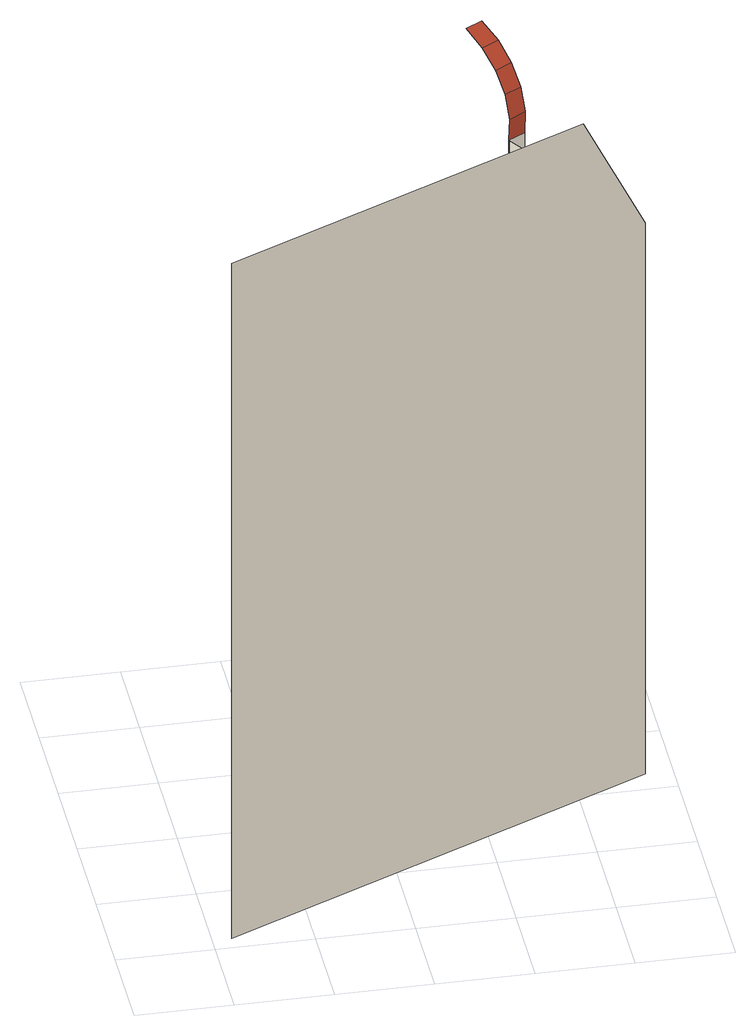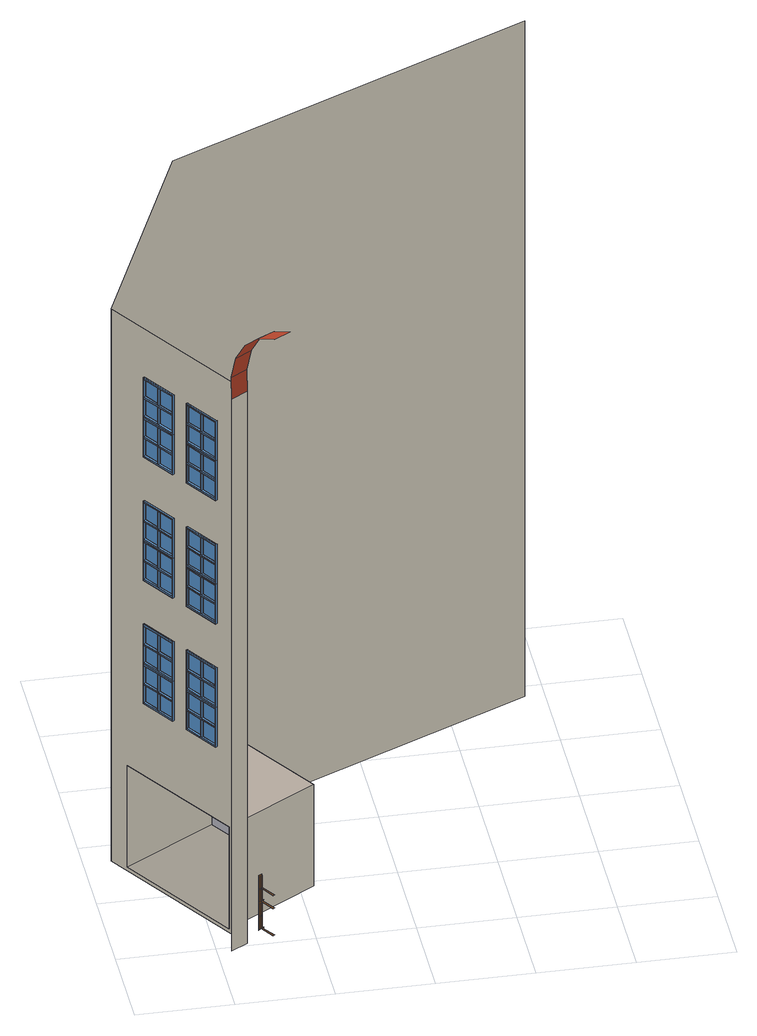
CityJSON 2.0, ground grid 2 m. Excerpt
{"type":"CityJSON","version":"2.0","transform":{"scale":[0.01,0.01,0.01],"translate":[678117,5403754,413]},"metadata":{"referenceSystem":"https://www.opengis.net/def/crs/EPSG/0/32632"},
"CityObjects":{
"building1":{"type":"Building","attributes":{"measuredHeight":15.88},"geometry":[{"type":"MultiSurface","lod":"3","boundaries":[[[0,1,2,3,4]],[[5,6,7,8]],[[9,8,7,10]],[[11,5,8,9]],[[10,7,6,12]],[[13,14,15,16]],[[12,6,5,11]],[[17,18,19,20]],[[21,22,23,24]],[[25,26,27,28]],[[16,15,29,30]],[[31,32,33,34,35,36,37]],[[38,39,40,37,36,41,42]],[[43,44,45,46]],[[47,25,28,48]],[[49,17,20,50]],[[51,21,24,52]],[[51,52,20,17]],[[47,48,45,44]],[[53,54,55,56]],[[57,58,59,60]],[[61,62,63,64]],[[65,66,67,68]],[[69,70,71,72]],[[73,74,75,76]],[[77,78,79,80]],[[81,82,83,84]],[[85,86,87,88]],[[89,90,91,92]],[[93,94,95,96]],[[97,98,99,100]],[[101,102,103,104]],[[105,106,107,108]],[[109,110,111,112]],[[113,114,115,116]],[[117,118,119,120]],[[121,122,123,124]],[[125,126,127,128]],[[17,49,129,130]],[[21,51,131,132]],[[44,43,133,134]],[[25,47,135,136]],[[60,137,138,139,57]],[[56,57,139,140,53]],[[68,141,142,143,65]],[[64,65,143,144,61]],[[76,145,146,147,73]],[[72,73,147,148,69]],[[30,29,149,150]],[[85,88,95,94]],[[81,84,91,90]],[[101,104,111,110]],[[97,100,107,106]],[[117,120,127,126]],[[113,116,123,122]],[[55,151,152,54]],[[59,153,154,58]],[[63,155,156,62]],[[67,157,158,66]],[[71,159,160,70]],[[75,161,162,74]],[[86,163,164,87]],[[90,165,166,91]],[[94,167,168,95]],[[82,169,170,83]],[[102,171,172,103]],[[106,173,174,107]],[[110,175,176,111]],[[98,177,178,99]],[[118,179,180,119]],[[122,181,182,123]],[[126,183,184,127]],[[114,185,186,115]],[[54,152,187,53]],[[58,154,188,57]],[[62,156,189,61]],[[66,158,190,65]],[[70,160,191,69]],[[74,162,192,73]],[[86,85,193,194]],[[90,89,195,196]],[[82,81,197,198]],[[94,93,199,200]],[[102,101,201,202]],[[106,105,203,204]],[[98,97,205,206]],[[110,109,207,208]],[[118,117,209,210]],[[122,121,211,212]],[[114,113,213,214]],[[126,125,215,216]],[[150,149,217,218]],[[56,96,219,220,221,222,151,55]],[[60,92,223,224,225,226,153,59]],[[64,112,227,228,229,230,155,63]],[[68,108,231,232,233,234,157,67]],[[72,128,235,236,237,238,159,71]],[[76,124,239,240,241,242,161,75]],[[243,93,96,219]],[[244,85,88,245]],[[246,89,92,223]],[[247,81,84,248]],[[249,109,112,227]],[[250,101,104,251]],[[252,105,108,231]],[[253,97,100,254]],[[255,125,128,235]],[[256,117,120,257]],[[258,121,124,239]],[[259,113,116,260]],[[94,167,243,93]],[[86,163,244,85]],[[90,165,246,89]],[[81,247,165,90]],[[82,169,247,81]],[[85,244,167,94]],[[110,175,249,109]],[[102,171,250,101]],[[106,173,252,105]],[[97,253,173,106]],[[98,177,253,97]],[[101,250,175,110]],[[126,183,255,125]],[[118,179,256,117]],[[122,181,258,121]],[[113,259,181,122]],[[114,185,259,113]],[[117,256,183,126]],[[218,217,80,79]],[[60,92,91,84,83,170,261,262,263,264,225,226,265,137]],[[56,96,95,88,87,164,266,267,268,269,221,222,188,57]],[[68,108,107,100,99,178,270,271,272,273,233,234,274,141]],[[64,112,111,104,103,172,275,276,277,278,229,230,190,65]],[[76,124,123,116,115,186,279,280,281,282,241,242,283,145]],[[72,128,127,120,119,180,284,285,286,287,237,238,192,73]],[[248,288,261,170]],[[245,289,266,164]],[[254,290,270,178]],[[251,291,275,172]],[[260,292,279,186]],[[257,293,284,180]],[[294,166,223,224]],[[295,168,219,220]],[[296,174,231,232]],[[297,176,227,228]],[[298,182,239,240]],[[299,184,235,236]],[[85,244,300,193]],[[81,247,301,197]],[[93,243,302,199]],[[89,246,303,195]],[[101,250,304,201]],[[97,253,305,205]],[[109,249,306,207]],[[105,252,307,203]],[[117,256,308,209]],[[113,259,309,213]],[[125,255,310,215]],[[121,258,311,211]],[[268,289,245,88,95,168,295,269]],[[263,288,248,84,91,166,294,264]],[[277,291,251,104,111,176,297,278]],[[272,290,254,100,107,174,296,273]],[[286,293,257,120,127,184,299,287]],[[281,292,260,116,123,182,298,282]],[[265,312,138,137]],[[188,313,139,57]],[[274,314,142,141]],[[190,315,143,65]],[[283,316,146,145]],[[192,317,147,73]],[[167,243,219,168]],[[163,244,245,164]],[[165,246,223,166]],[[169,247,248,170]],[[175,249,227,176]],[[171,250,251,172]],[[173,252,231,174]],[[177,253,254,178]],[[183,255,235,184]],[[179,256,257,180]],[[181,258,239,182]],[[185,259,260,186]],[[318,319,266,289]],[[320,321,295,220]],[[322,323,294,224]],[[324,325,261,288]],[[326,327,275,291]],[[328,329,297,228]],[[330,331,296,232]],[[332,333,270,290]],[[334,335,284,293]],[[336,337,299,236]],[[338,339,298,240]],[[340,341,279,292]],[[163,86,194,342]],[[165,90,196,343]],[[169,82,198,344]],[[167,94,200,345]],[[171,102,202,346]],[[173,106,204,347]],[[177,98,206,348]],[[175,110,208,349]],[[179,118,210,350]],[[181,122,212,351]],[[185,114,214,352]],[[183,126,216,353]],[[319,266,164,163]],[[321,295,168,167]],[[323,294,166,165]],[[325,261,170,169]],[[327,275,172,171]],[[329,297,176,175]],[[331,296,174,173]],[[333,270,178,177]],[[335,284,180,179]],[[337,299,184,183]],[[339,298,182,181]],[[341,279,186,185]],[[243,219,220,320]],[[246,223,224,322]],[[247,248,288,324]],[[244,245,289,318]],[[249,227,228,328]],[[252,231,232,330]],[[253,254,290,332]],[[250,251,291,326]],[[255,235,236,336]],[[258,239,240,338]],[[259,260,292,340]],[[256,257,293,334]],[[319,318,244,163]],[[167,321,320,243]],[[165,323,322,246]],[[325,324,247,169]],[[327,326,250,171]],[[175,329,328,249]],[[173,331,330,252]],[[333,332,253,177]],[[335,334,256,179]],[[183,337,336,255]],[[181,339,338,258]],[[341,340,259,185]],[[323,165,247,324]],[[321,167,244,318]],[[331,173,253,332]],[[329,175,250,326]],[[339,181,259,340]],[[337,183,256,334]],[[53,140,354,187]],[[61,144,355,189]],[[69,148,356,191]],[[321,357,269,295]],[[319,358,267,266]],[[325,359,262,261]],[[323,360,264,294]],[[329,361,278,297]],[[327,362,276,275]],[[333,363,271,270]],[[331,364,273,296]],[[337,365,287,299]],[[335,366,285,284]],[[341,367,280,279]],[[339,368,282,298]],[[138,312,313,139],[197,301,344,198],[343,196,195,303],[369,370,371,372],[373,374,375,376]],[[139,313,354,140],[193,300,342,194],[345,200,199,302],[377,378,379,380],[381,382,383,384]],[[142,314,315,143],[205,305,348,206],[347,204,203,307],[385,386,387,388],[389,390,391,392]],[[143,315,355,144],[201,304,346,202],[349,208,207,306],[393,394,395,396],[397,398,399,400]],[[146,316,317,147],[213,309,352,214],[351,212,211,311],[401,402,403,404],[405,406,407,408]],[[147,317,356,148],[209,308,350,210],[353,216,215,310],[409,410,411,412],[413,414,415,416]],[[246,165,343,303]],[[247,169,344,301]],[[243,167,345,302]],[[244,163,342,300]],[[252,173,347,307]],[[253,177,348,305]],[[249,175,349,306]],[[250,171,346,304]],[[258,181,351,311]],[[259,185,352,309]],[[255,183,353,310]],[[256,179,350,308]],[[321,320,379,378]],[[319,318,381,384]],[[325,324,373,376]],[[323,322,371,370]],[[329,328,395,394]],[[327,326,397,400]],[[333,332,389,392]],[[331,330,387,386]],[[337,336,411,410]],[[335,334,413,416]],[[341,340,405,408]],[[339,338,403,402]],[[417,320,220,221]],[[418,318,289,268]],[[419,324,288,263]],[[420,322,224,225]],[[421,328,228,229]],[[422,326,291,277]],[[423,332,290,272]],[[424,330,232,233]],[[425,336,236,237]],[[426,334,293,286]],[[427,340,292,281]],[[428,338,240,241]],[[418,318,319,358]],[[357,321,318,418]],[[360,323,324,419]],[[419,324,325,359]],[[420,322,323,360]],[[417,320,321,357]],[[422,326,327,362]],[[361,329,326,422]],[[364,331,332,423]],[[423,332,333,363]],[[424,330,331,364]],[[421,328,329,361]],[[426,334,335,366]],[[365,337,334,426]],[[368,339,340,427]],[[427,340,341,367]],[[428,338,339,368]],[[425,336,337,365]],[[318,418,382,381]],[[320,417,380,379]],[[322,420,372,371]],[[324,419,374,373]],[[326,422,398,397]],[[328,421,396,395]],[[330,424,388,387]],[[332,423,390,389]],[[334,426,414,413]],[[336,425,412,411]],[[338,428,404,403]],[[340,427,406,405]],[[222,151,152,187,354,313,188]],[[226,153,154,188,313,312,265]],[[230,155,156,189,355,315,190]],[[234,157,158,190,315,314,274]],[[238,159,160,191,356,317,192]],[[242,161,162,192,317,316,283]],[[358,418,268,267]],[[357,417,221,269]],[[360,420,225,264]],[[359,419,263,262]],[[362,422,277,276]],[[361,421,229,278]],[[364,424,233,273]],[[363,423,272,271]],[[366,426,286,285]],[[365,425,237,287]],[[368,428,241,282]],[[367,427,281,280]],[[357,269,268,418]],[[360,264,263,419]],[[361,278,277,422]],[[364,273,272,423]],[[365,287,286,426]],[[368,282,281,427]],[[357,321,378,377]],[[358,319,384,383]],[[359,325,376,375]],[[360,323,370,369]],[[361,329,394,393]],[[362,327,400,399]],[[363,333,392,391]],[[364,331,386,385]],[[365,337,410,409]],[[366,335,416,415]],[[367,341,408,407]],[[368,339,402,401]],[[417,357,377,380]],[[418,358,383,382]],[[419,359,375,374]],[[420,360,369,372]],[[421,361,393,396]],[[422,362,399,398]],[[423,363,391,390]],[[424,364,385,388]],[[425,365,409,412]],[[426,366,415,414]],[[427,367,407,406]],[[428,368,401,404]],[[429,430,431,432]],[[433,434,435,436]],[[437,438,439,440]],[[441,442,443,444]],[[445,446,447,448]],[[449,450,451,452]],[[453,454,455,456]],[[457,458,459,460]],[[461,462,463,464]],[[465,466,467,468]],[[469,470,471,472]],[[473,474,475,476]],[[477,478,479,480]],[[481,482,483,484]],[[485,486,487,488]],[[489,490,491,492]],[[493,494,495,496]],[[497,498,499,500]],[[436,501,502,503,433]],[[432,433,503,504,429]],[[444,505,506,507,441]],[[440,441,507,508,437]],[[452,509,510,511,449]],[[448,449,511,512,445]],[[457,460,467,466]],[[453,456,463,462]],[[473,476,483,482]],[[469,472,479,478]],[[489,492,499,498]],[[485,488,495,494]],[[431,513,514,430]],[[435,515,516,434]],[[439,517,518,438]],[[443,519,520,442]],[[447,521,522,446]],[[451,523,524,450]],[[458,525,526,459]],[[462,527,528,463]],[[466,529,530,467]],[[454,531,532,455]],[[474,533,534,475]],[[478,535,536,479]],[[482,537,538,483]],[[470,539,540,471]],[[490,541,542,491]],[[494,543,544,495]],[[498,545,546,499]],[[486,547,548,487]],[[430,514,549,429]],[[434,516,550,433]],[[438,518,551,437]],[[442,520,552,441]],[[446,522,553,445]],[[450,524,554,449]],[[458,457,555,556]],[[462,461,557,558]],[[454,453,559,560]],[[466,465,561,562]],[[474,473,563,564]],[[478,477,565,566]],[[470,469,567,568]],[[482,481,569,570]],[[490,489,571,572]],[[494,493,573,574]],[[486,485,575,576]],[[498,497,577,578]],[[432,468,579,580,581,582,513,431]],[[436,464,583,584,585,586,515,435]],[[440,484,587,588,589,590,517,439]],[[444,480,591,592,593,594,519,443]],[[448,500,595,596,597,598,521,447]],[[452,496,599,600,601,602,523,451]],[[603,465,468,579]],[[604,457,460,605]],[[606,461,464,583]],[[607,453,456,608]],[[609,481,484,587]],[[610,473,476,611]],[[612,477,480,591]],[[613,469,472,614]],[[615,497,500,595]],[[616,489,492,617]],[[618,493,496,599]],[[619,485,488,620]],[[466,529,603,465]],[[458,525,604,457]],[[462,527,606,461]],[[453,607,527,462]],[[454,531,607,453]],[[457,604,529,466]],[[482,537,609,481]],[[474,533,610,473]],[[478,535,612,477]],[[469,613,535,478]],[[470,539,613,469]],[[473,610,537,482]],[[498,545,615,497]],[[490,541,616,489]],[[494,543,618,493]],[[485,619,543,494]],[[486,547,619,485]],[[489,616,545,498]],[[436,464,463,456,455,532,621,622,623,624,585,586,625,501]],[[432,468,467,460,459,526,626,627,628,629,581,582,550,433]],[[444,480,479,472,471,540,630,631,632,633,593,594,634,505]],[[440,484,483,476,475,534,635,636,637,638,589,590,552,441]],[[452,496,495,488,487,548,639,640,641,642,601,602,643,509]],[[448,500,499,492,491,542,644,645,646,647,597,598,554,449]],[[608,648,621,532]],[[605,649,626,526]],[[614,650,630,540]],[[611,651,635,534]],[[620,652,639,548]],[[617,653,644,542]],[[654,528,583,584]],[[655,530,579,580]],[[656,536,591,592]],[[657,538,587,588]],[[658,544,599,600]],[[659,546,595,596]],[[457,604,660,555]],[[453,607,661,559]],[[465,603,662,561]],[[461,606,663,557]],[[473,610,664,563]],[[469,613,665,567]],[[481,609,666,569]],[[477,612,667,565]],[[489,616,668,571]],[[485,619,669,575]],[[497,615,670,577]],[[493,618,671,573]],[[628,649,605,460,467,530,655,629]],[[623,648,608,456,463,528,654,624]],[[637,651,611,476,483,538,657,638]],[[632,650,614,472,479,536,656,633]],[[646,653,617,492,499,546,659,647]],[[641,652,620,488,495,544,658,642]],[[625,672,502,501]],[[550,673,503,433]],[[634,674,506,505]],[[552,675,507,441]],[[643,676,510,509]],[[554,677,511,449]],[[529,603,579,530]],[[525,604,605,526]],[[527,606,583,528]],[[531,607,608,532]],[[537,609,587,538]],[[533,610,611,534]],[[535,612,591,536]],[[539,613,614,540]],[[545,615,595,546]],[[541,616,617,542]],[[543,618,599,544]],[[547,619,620,548]],[[678,679,626,649]],[[680,681,655,580]],[[682,683,654,584]],[[684,685,621,648]],[[686,687,635,651]],[[688,689,657,588]],[[690,691,656,592]],[[692,693,630,650]],[[694,695,644,653]],[[696,697,659,596]],[[698,699,658,600]],[[700,701,639,652]],[[525,458,556,702]],[[527,462,558,703]],[[531,454,560,704]],[[529,466,562,705]],[[533,474,564,706]],[[535,478,566,707]],[[539,470,568,708]],[[537,482,570,709]],[[541,490,572,710]],[[543,494,574,711]],[[547,486,576,712]],[[545,498,578,713]],[[679,626,526,525]],[[681,655,530,529]],[[683,654,528,527]],[[685,621,532,531]],[[687,635,534,533]],[[689,657,538,537]],[[691,656,536,535]],[[693,630,540,539]],[[695,644,542,541]],[[697,659,546,545]],[[699,658,544,543]],[[701,639,548,547]],[[603,579,580,680]],[[606,583,584,682]],[[607,608,648,684]],[[604,605,649,678]],[[609,587,588,688]],[[612,591,592,690]],[[613,614,650,692]],[[610,611,651,686]],[[615,595,596,696]],[[618,599,600,698]],[[619,620,652,700]],[[616,617,653,694]],[[77,80,0,4],[9,10,12,11],[510,512,714,676],[356,316,146,148],[672,502,504,715],[314,142,144,355],[508,716,674,506],[312,138,140,354]],[[679,678,604,525]],[[529,681,680,603]],[[527,683,682,606]],[[685,684,607,531]],[[687,686,610,533]],[[537,689,688,609]],[[535,691,690,612]],[[693,692,613,539]],[[695,694,616,541]],[[545,697,696,615]],[[543,699,698,618]],[[701,700,619,547]],[[683,527,607,684]],[[681,529,604,678]],[[691,535,613,692]],[[689,537,610,686]],[[699,543,619,700]],[[697,545,616,694]],[[429,504,715,549]],[[437,508,716,551]],[[445,512,714,553]],[[681,717,629,655]],[[679,718,627,626]],[[685,719,622,621]],[[683,720,624,654]],[[689,721,638,657]],[[687,722,636,635]],[[693,723,631,630]],[[691,724,633,656]],[[697,725,647,659]],[[695,726,645,644]],[[701,727,640,639]],[[699,728,642,658]],[[502,672,673,503],[559,661,704,560],[703,558,557,663],[729,730,731,732],[733,734,735,736]],[[503,673,715,504],[555,660,702,556],[705,562,561,662],[737,738,739,740],[741,742,743,744]],[[506,674,675,507],[567,665,708,568],[707,566,565,667],[745,746,747,748],[749,750,751,752]],[[507,675,716,508],[563,664,706,564],[709,570,569,666],[753,754,755,756],[757,758,759,760]],[[510,676,677,511],[575,669,712,576],[711,574,573,671],[761,762,763,764],[765,766,767,768]],[[511,677,714,512],[571,668,710,572],[713,578,577,670],[769,770,771,772],[773,774,775,776]],[[606,527,703,663]],[[607,531,704,661]],[[603,529,705,662]],[[604,525,702,660]],[[612,535,707,667]],[[613,539,708,665]],[[609,537,709,666]],[[610,533,706,664]],[[618,543,711,671]],[[619,547,712,669]],[[615,545,713,670]],[[616,541,710,668]],[[681,680,739,738]],[[679,678,741,744]],[[685,684,733,736]],[[683,682,731,730]],[[689,688,755,754]],[[687,686,757,760]],[[693,692,749,752]],[[691,690,747,746]],[[697,696,771,770]],[[695,694,773,776]],[[701,700,765,768]],[[699,698,763,762]],[[777,680,580,581]],[[778,678,649,628]],[[779,684,648,623]],[[780,682,584,585]],[[781,688,588,589]],[[782,686,651,637]],[[783,692,650,632]],[[784,690,592,593]],[[785,696,596,597]],[[786,694,653,646]],[[787,700,652,641]],[[788,698,600,601]],[[778,678,679,718]],[[717,681,678,778]],[[720,683,684,779]],[[779,684,685,719]],[[780,682,683,720]],[[777,680,681,717]],[[782,686,687,722]],[[721,689,686,782]],[[724,691,692,783]],[[783,692,693,723]],[[784,690,691,724]],[[781,688,689,721]],[[786,694,695,726]],[[725,697,694,786]],[[728,699,700,787]],[[787,700,701,727]],[[788,698,699,728]],[[785,696,697,725]],[[678,778,742,741]],[[680,777,740,739]],[[682,780,732,731]],[[684,779,734,733]],[[686,782,758,757]],[[688,781,756,755]],[[690,784,748,747]],[[692,783,750,749]],[[694,786,774,773]],[[696,785,772,771]],[[698,788,764,763]],[[700,787,766,765]],[[582,513,514,549,715,673,550]],[[586,515,516,550,673,672,625]],[[590,517,518,551,716,675,552]],[[594,519,520,552,675,674,634]],[[598,521,522,553,714,677,554]],[[602,523,524,554,677,676,643]],[[718,778,628,627]],[[717,777,581,629]],[[720,780,585,624]],[[719,779,623,622]],[[722,782,637,636]],[[721,781,589,638]],[[724,784,593,633]],[[723,783,632,631]],[[726,786,646,645]],[[725,785,597,647]],[[728,788,601,642]],[[727,787,641,640]],[[717,629,628,778]],[[720,624,623,779]],[[721,638,637,782]],[[724,633,632,783]],[[725,647,646,786]],[[728,642,641,787]],[[717,681,738,737]],[[718,679,744,743]],[[719,685,736,735]],[[720,683,730,729]],[[721,689,754,753]],[[722,687,760,759]],[[723,693,752,751]],[[724,691,746,745]],[[725,697,770,769]],[[726,695,776,775]],[[727,701,768,767]],[[728,699,762,761]],[[777,717,737,740]],[[778,718,743,742]],[[779,719,735,734]],[[780,720,729,732]],[[781,721,753,756]],[[782,722,759,758]],[[783,723,751,750]],[[784,724,745,748]],[[785,725,769,772]],[[786,726,775,774]],[[787,727,767,766]],[[788,728,761,764]]],"semantics":{"surfaces":[{"type":"WallSurface"},{"type":"ClosureSurface"},{"type":"OuterCeilingSurface"},{"type":"OuterFloorSurface"},{"type":"RoofSurface"},{"type":"Door"},{"type":"Window"}],"values":[0,1,0,2,3,4,0,5,5,5,4,5,5,5,5,5,5,5,5,6,6,6,6,6,6,0,6,6,6,6,6,6,6,6,6,6,6,6,5,5,5,5,6,6,6,6,6,6,4,6,6,6,6,6,6,6,6,6,6,6,6,6,6,6,6,6,6,6,6,6,6,6,6,6,6,6,6,6,6,6,6,6,6,6,6,6,6,6,6,6,6,4,6,6,6,6,6,6,6,6,6,6,6,6,6,6,6,6,6,6,6,6,6,6,6,6,6,6,6,6,6,6,6,6,6,6,6,6,4,6,6,6,6,6,6,6,6,6,6,6,6,6,6,6,6,6,6,6,6,6,6,6,6,6,6,6,6,6,6,6,6,6,6,6,6,6,6,6,6,6,6,6,6,6,6,6,6,6,6,6,6,6,6,6,6,6,6,6,6,6,6,6,6,6,6,6,6,6,6,6,6,6,6,6,6,6,6,6,6,6,6,6,6,6,6,6,6,6,6,6,6,6,6,6,6,6,6,6,6,6,6,6,6,6,6,6,6,6,6,6,6,6,6,6,6,6,6,6,6,6,6,6,6,6,6,6,6,6,6,6,6,6,6,6,6,6,6,6,6,6,6,6,6,6,6,6,6,6,6,6,6,6,6,6,6,6,6,6,6,6,6,6,6,6,6,6,6,6,6,6,6,6,6,6,6,6,6,6,6,6,6,6,6,6,6,6,6,6,6,6,6,6,6,6,6,6,6,6,6,6,6,6,6,6,6,6,6,6,6,6,6,6,6,6,6,6,6,6,6,6,6,6,6,6,6,6,6,6,6,6,6,6,6,6,6,6,6,6,6,6,6,6,6,6,6,6,6,6,6,6,6,6,6,6,6,6,6,6,6,6,6,6,6,6,6,6,6,6,6,6,6,6,6,6,6,6,6,6,6,6,6,6,6,6,6,6,6,6,6,6,6,6,6,6,6,6,6,6,6,6,6,6,6,6,6,6,6,6,6,6,6,6,6,6,6,6,6,6,6,6,6,6,6,6,6,6,6,6,6,6,6,6,6,6,6,6,6,6,6,6,6,6,6,6,6,6,6,6,6,6,6,6,6,6,6,6,6,6,6,6,6,6,6,6,6,6,6,6,6,6,6,6,6,6,6,6,6,6,6,6,6,6,6,6,6,6,6,6,6,6,6,6,6,6,6,6,6,6,6,6,6,6,6,6,6,6,6,6,6,6,6,6,6,6,6,6,6,6,6,6,6,6,6,6,6,6,6,6,6,6,6,6,6,6,6,6,6,6,6,6,6,6,6,6,6,6,6,6,6,6,6,6,6,6,6,6,6,6,0,6,6,6,6,6,6,6,6,6,6,6,6,6,6,6,6,6,6,6,6,6,6,6,6,6,6,6,6,6,6,6,6,6,6,6,6,6,6,6,6,6,6,6,6,6,6,6,6,6,6,6,6,6,6,6,6,6,6,6,6,6,6,6,6,6,6,6,6,6,6,6,6,6,6,6,6,6,6,6,6,6,6,6,6,6,6,6,6,6,6,6,6,6,6,6,6,6,6,6,6,6,6,6,6,6,6,6,6,6,6,6,6,6,6,6,6,6,6,6,6,6,6,6,6,6,6,6,6,6,6,6,6,6,6,6,6,6,6,6,6,6,6,6,6,6,6,6,6,6,6,6,6,6]}}]}
},
"vertices":[
[943,454,1327],[808,391,1618],[39,33,1618],[39,33,30],[943,454,30],[728,376,277],[728,376,38],[572,627,38],[572,627,277],[763,745,277],[763,745,38],[918,493,277],[918,493,38],[705,917,1529],[670,896,1529],[694,856,1507],[730,877,1507],[724,877,215],[706,908,215],[702,905,215],[721,875,215],[724,877,184],[706,908,184],[702,905,184],[721,875,184],[724,877,120],[706,908,120],[702,905,120],[721,875,120],[715,823,1473],[750,844,1473],[722,873,120],[718,871,119],[718,871,117],[722,873,117],[729,878,117],[729,878,182],[722,873,182],[722,873,184],[718,871,184],[718,871,182],[729,878,246],[722,873,246],[724,877,179],[724,877,151],[721,875,151],[721,875,179],[724,877,148],[721,875,148],[724,877,243],[721,875,243],[724,877,212],[721,875,212],[776,707,445],[772,705,445],[772,705,448],[776,707,449],[776,707,539],[772,705,539],[772,705,542],[776,707,543],[776,707,735],[772,705,735],[772,705,738],[776,707,739],[776,707,829],[772,705,829],[772,705,832],[776,707,833],[776,707,1025],[772,705,1025],[772,705,1028],[776,707,1029],[776,707,1119],[772,705,1119],[772,705,1122],[776,707,1123],[735,790,30],[770,811,30],[770,811,1327],[735,790,1327],[781,708,587],[781,708,628],[777,705,628],[777,705,587],[781,708,494],[781,708,535],[777,705,535],[777,705,494],[781,708,543],[781,708,583],[777,705,583],[777,705,543],[781,708,449],[781,708,490],[777,705,490],[777,705,449],[781,708,877],[781,708,918],[777,705,918],[777,705,877],[781,708,784],[781,708,825],[777,705,825],[777,705,784],[781,708,833],[781,708,873],[777,705,873],[777,705,833],[781,708,739],[781,708,780],[777,705,780],[777,705,739],[781,708,1167],[781,708,1208],[777,705,1208],[777,705,1167],[781,708,1074],[781,708,1115],[777,705,1115],[777,705,1074],[781,708,1123],[781,708,1163],[777,705,1163],[777,705,1123],[781,708,1029],[781,708,1070],[777,705,1070],[777,705,1029],[728,879,243],[728,879,215],[728,879,212],[728,879,184],[728,879,179],[728,879,151],[728,879,148],[728,879,120],[776,707,632],[783,712,632],[783,712,539],[783,712,445],[776,707,922],[783,712,922],[783,712,829],[783,712,735],[776,707,1212],[783,712,1212],[783,712,1119],[783,712,1025],[729,800,1429],[764,821,1429],[817,632,448],[817,632,445],[817,632,542],[817,632,539],[817,632,738],[817,632,735],[817,632,832],[817,632,829],[817,632,1028],[817,632,1025],[817,632,1122],[817,632,1119],[801,674,535],[797,672,535],[801,674,583],[797,672,583],[801,674,490],[797,672,490],[801,674,628],[797,672,628],[801,674,825],[797,672,825],[801,674,873],[797,672,873],[801,674,780],[797,672,780],[801,674,918],[797,672,918],[801,674,1115],[797,672,1115],[801,674,1163],[797,672,1163],[801,674,1070],[797,672,1070],[801,674,1208],[797,672,1208],[820,634,445],[820,634,539],[820,634,735],[820,634,829],[820,634,1025],[820,634,1119],[784,710,494],[784,710,535],[784,710,543],[784,710,583],[784,710,587],[784,710,628],[784,710,449],[784,710,490],[784,710,784],[784,710,825],[784,710,833],[784,710,873],[784,710,877],[784,710,918],[784,710,739],[784,710,780],[784,710,1074],[784,710,1115],[784,710,1123],[784,710,1163],[784,710,1167],[784,710,1208],[784,710,1029],[784,710,1070],[736,788,1378],[771,810,1378],[797,672,449],[799,670,449],[819,636,449],[820,634,449],[797,672,543],[799,670,543],[819,636,543],[820,634,543],[797,672,739],[799,670,739],[819,636,739],[820,634,739],[797,672,833],[799,670,833],[819,636,833],[820,634,833],[797,672,1029],[799,670,1029],[819,636,1029],[820,634,1029],[797,672,1123],[799,670,1123],[819,636,1123],[820,634,1123],[801,674,449],[801,674,494],[797,672,494],[801,674,543],[801,674,587],[797,672,587],[801,674,739],[801,674,784],[797,672,784],[801,674,833],[801,674,877],[797,672,877],[801,674,1029],[801,674,1074],[797,672,1074],[801,674,1123],[801,674,1167],[797,672,1167],[799,670,628],[819,636,628],[819,636,587],[819,636,583],[820,634,632],[799,670,535],[819,636,535],[819,636,494],[819,636,490],[799,670,918],[819,636,918],[819,636,877],[819,636,873],[820,634,922],[799,670,825],[819,636,825],[819,636,784],[819,636,780],[799,670,1208],[819,636,1208],[819,636,1167],[819,636,1163],[820,634,1212],[799,670,1115],[819,636,1115],[819,636,1074],[819,636,1070],[799,670,587],[799,670,494],[799,670,877],[799,670,784],[799,670,1167],[799,670,1074],[799,670,583],[799,670,490],[799,670,873],[799,670,780],[799,670,1163],[799,670,1070],[805,676,494],[805,676,587],[805,676,449],[805,676,543],[805,676,784],[805,676,877],[805,676,739],[805,676,833],[805,676,1074],[805,676,1167],[805,676,1029],[805,676,1123],[828,639,632],[828,639,539],[828,639,922],[828,639,829],[828,639,1212],[828,639,1119],[802,672,494],[802,672,535],[802,672,449],[802,672,490],[802,672,543],[802,672,583],[802,672,587],[802,672,628],[802,672,784],[802,672,825],[802,672,739],[802,672,780],[802,672,833],[802,672,873],[802,672,877],[802,672,918],[802,672,1074],[802,672,1115],[802,672,1029],[802,672,1070],[802,672,1123],[802,672,1163],[802,672,1167],[802,672,1208],[805,676,535],[805,676,583],[805,676,628],[805,676,490],[805,676,825],[805,676,873],[805,676,918],[805,676,780],[805,676,1115],[805,676,1163],[805,676,1208],[805,676,1070],[828,639,445],[828,639,735],[828,639,1025],[823,639,490],[823,639,535],[823,639,628],[823,639,583],[823,639,780],[823,639,825],[823,639,918],[823,639,873],[823,639,1070],[823,639,1115],[823,639,1208],[823,639,1163],[827,641,583],[806,675,583],[806,675,543],[827,641,543],[806,675,587],[827,641,587],[827,641,628],[806,675,628],[827,641,490],[806,675,490],[806,675,449],[827,641,449],[806,675,494],[827,641,494],[827,641,535],[806,675,535],[827,641,873],[806,675,873],[806,675,833],[827,641,833],[806,675,877],[827,641,877],[827,641,918],[806,675,918],[827,641,780],[806,675,780],[806,675,739],[827,641,739],[806,675,784],[827,641,784],[827,641,825],[806,675,825],[827,641,1163],[806,675,1163],[806,675,1123],[827,641,1123],[806,675,1167],[827,641,1167],[827,641,1208],[806,675,1208],[827,641,1070],[806,675,1070],[806,675,1029],[827,641,1029],[806,675,1074],[827,641,1074],[827,641,1115],[806,675,1115],[823,639,449],[823,639,494],[823,639,587],[823,639,543],[823,639,739],[823,639,784],[823,639,877],[823,639,833],[823,639,1029],[823,639,1074],[823,639,1167],[823,639,1123],[841,601,735],[837,599,735],[837,599,738],[841,601,739],[841,601,829],[837,599,829],[837,599,832],[841,601,833],[841,601,445],[837,599,445],[837,599,448],[841,601,449],[841,601,539],[837,599,539],[837,599,542],[841,601,543],[841,601,1025],[837,599,1025],[837,599,1028],[841,601,1029],[841,601,1119],[837,599,1119],[837,599,1122],[841,601,1123],[846,601,877],[846,601,918],[843,599,918],[843,599,877],[846,601,784],[846,601,825],[843,599,825],[843,599,784],[846,601,833],[846,601,873],[843,599,873],[843,599,833],[846,601,739],[846,601,780],[843,599,780],[843,599,739],[846,601,587],[846,601,628],[843,599,628],[843,599,587],[846,601,494],[846,601,535],[843,599,535],[843,599,494],[846,601,543],[846,601,583],[843,599,583],[843,599,543],[846,601,449],[846,601,490],[843,599,490],[843,599,449],[846,601,1167],[846,601,1208],[843,599,1208],[843,599,1167],[846,601,1074],[846,601,1115],[843,599,1115],[843,599,1074],[846,601,1123],[846,601,1163],[843,599,1163],[843,599,1123],[846,601,1029],[846,601,1070],[843,599,1070],[843,599,1029],[841,601,922],[849,606,922],[849,606,829],[849,606,735],[841,601,632],[849,606,632],[849,606,539],[849,606,445],[841,601,1212],[849,606,1212],[849,606,1119],[849,606,1025],[882,526,738],[882,526,735],[882,526,832],[882,526,829],[882,526,448],[882,526,445],[882,526,542],[882,526,539],[882,526,1028],[882,526,1025],[882,526,1122],[882,526,1119],[867,568,825],[863,566,825],[867,568,873],[863,566,873],[867,568,780],[863,566,780],[867,568,918],[863,566,918],[867,568,535],[863,566,535],[867,568,583],[863,566,583],[867,568,490],[863,566,490],[867,568,628],[863,566,628],[867,568,1115],[863,566,1115],[867,568,1163],[863,566,1163],[867,568,1070],[863,566,1070],[867,568,1208],[863,566,1208],[886,528,735],[886,528,829],[886,528,445],[886,528,539],[886,528,1025],[886,528,1119],[850,604,784],[850,604,825],[850,604,833],[850,604,873],[850,604,877],[850,604,918],[850,604,739],[850,604,780],[850,604,494],[850,604,535],[850,604,543],[850,604,583],[850,604,587],[850,604,628],[850,604,449],[850,604,490],[850,604,1074],[850,604,1115],[850,604,1123],[850,604,1163],[850,604,1167],[850,604,1208],[850,604,1029],[850,604,1070],[863,566,739],[864,564,739],[885,530,739],[886,528,739],[863,566,833],[864,564,833],[885,530,833],[886,528,833],[863,566,449],[864,564,449],[885,530,449],[886,528,449],[863,566,543],[864,564,543],[885,530,543],[886,528,543],[863,566,1029],[864,564,1029],[885,530,1029],[886,528,1029],[863,566,1123],[864,564,1123],[885,530,1123],[886,528,1123],[867,568,739],[867,568,784],[863,566,784],[867,568,833],[867,568,877],[863,566,877],[867,568,449],[867,568,494],[863,566,494],[867,568,543],[867,568,587],[863,566,587],[867,568,1029],[867,568,1074],[863,566,1074],[867,568,1123],[867,568,1167],[863,566,1167],[864,564,918],[885,530,918],[885,530,877],[885,530,873],[886,528,922],[864,564,825],[885,530,825],[885,530,784],[885,530,780],[864,564,628],[885,530,628],[885,530,587],[885,530,583],[886,528,632],[864,564,535],[885,530,535],[885,530,494],[885,530,490],[864,564,1208],[885,530,1208],[885,530,1167],[885,530,1163],[886,528,1212],[864,564,1115],[885,530,1115],[885,530,1074],[885,530,1070],[864,564,877],[864,564,784],[864,564,587],[864,564,494],[864,564,1167],[864,564,1074],[864,564,873],[864,564,780],[864,564,583],[864,564,490],[864,564,1163],[864,564,1070],[871,570,784],[871,570,877],[871,570,739],[871,570,833],[871,570,494],[871,570,587],[871,570,449],[871,570,543],[871,570,1074],[871,570,1167],[871,570,1029],[871,570,1123],[894,533,922],[894,533,829],[894,533,632],[894,533,539],[894,533,1212],[894,533,1119],[868,566,784],[868,566,825],[868,566,739],[868,566,780],[868,566,833],[868,566,873],[868,566,877],[868,566,918],[868,566,494],[868,566,535],[868,566,449],[868,566,490],[868,566,543],[868,566,583],[868,566,587],[868,566,628],[868,566,1074],[868,566,1115],[868,566,1029],[868,566,1070],[868,566,1123],[868,566,1163],[868,566,1167],[868,566,1208],[871,570,825],[871,570,873],[871,570,918],[871,570,780],[871,570,535],[871,570,583],[871,570,628],[871,570,490],[871,570,1115],[871,570,1163],[871,570,1208],[871,570,1070],[894,533,1025],[894,533,735],[894,533,445],[889,532,780],[889,532,825],[889,532,918],[889,532,873],[889,532,490],[889,532,535],[889,532,628],[889,532,583],[889,532,1070],[889,532,1115],[889,532,1208],[889,532,1163],[893,535,873],[872,568,873],[872,568,833],[893,535,833],[872,568,877],[893,535,877],[893,535,918],[872,568,918],[893,535,780],[872,568,780],[872,568,739],[893,535,739],[872,568,784],[893,535,784],[893,535,825],[872,568,825],[893,535,583],[872,568,583],[872,568,543],[893,535,543],[872,568,587],[893,535,587],[893,535,628],[872,568,628],[893,535,490],[872,568,490],[872,568,449],[893,535,449],[872,568,494],[893,535,494],[893,535,535],[872,568,535],[893,535,1163],[872,568,1163],[872,568,1123],[893,535,1123],[872,568,1167],[893,535,1167],[893,535,1208],[872,568,1208],[893,535,1070],[872,568,1070],[872,568,1029],[893,535,1029],[872,568,1074],[893,535,1074],[893,535,1115],[872,568,1115],[889,532,739],[889,532,784],[889,532,877],[889,532,833],[889,532,449],[889,532,494],[889,532,587],[889,532,543],[889,532,1029],[889,532,1074],[889,532,1167],[889,532,1123]
]}
